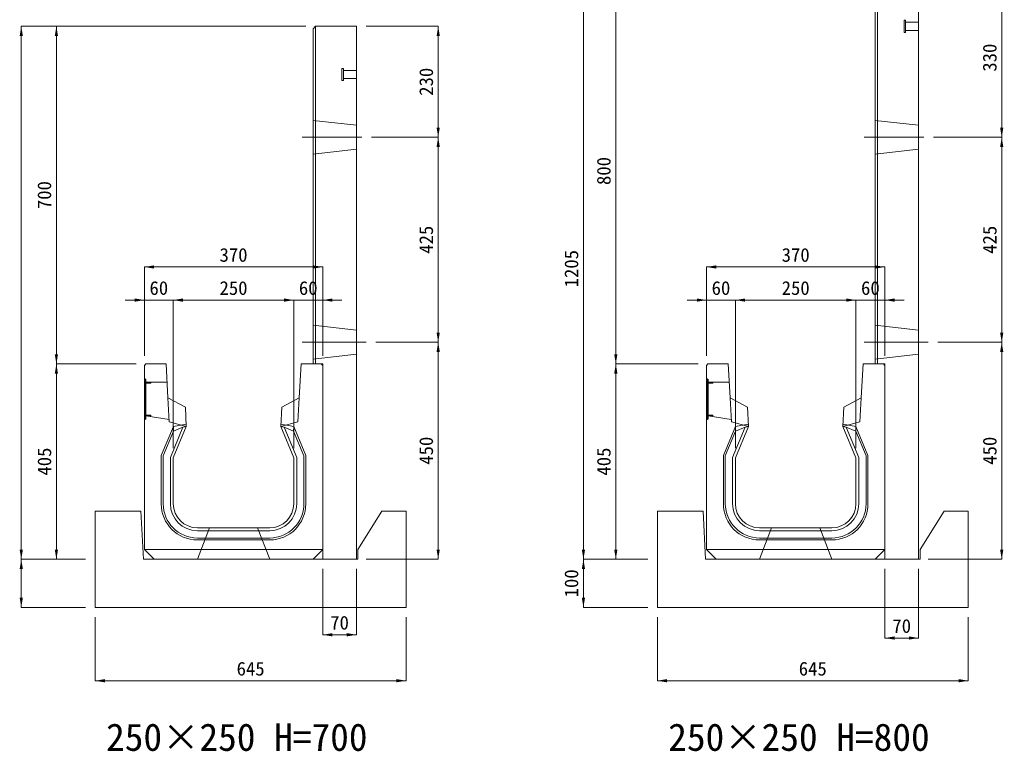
# Model space of a CAD drawing. Units: millimetres at full size; some dimension numbers follow another scale. Extents: x -7442 to 51876, y 9625 to 40052.
# Drawn here: x -2289 to -248, y 36158 to 37675 of the extents above; entities that cross this region are included whole.
import ezdxf
from ezdxf.enums import TextEntityAlignment as Align

# ---------------------------------------------------------------- set-up
doc = ezdxf.new("R2010")
doc.units = ezdxf.units.MM
doc.header["$LTSCALE"] = 16
for name, pattern in [('DASHED', [7.5, 6, -1.5]), ('USER1', [13.5, 7.5, -6]), ('USER2', [285.75, 190.5, -31.75, 31.75, -31.75])]:
    doc.linetypes.add(name, pattern=pattern)
doc.layers.add('0_2', color=7, linetype='Continuous')
for name, color, linetype, lineweight in [('HOLE', 7, 'DASHED', 9), ('KIJUN', 5, 'Continuous', 9), ('WWAY', 5, 'Continuous', 9), ('寸法線', 7, 'Continuous', 9), ('本体', 2, 'Continuous', 13), ('ｲﾝｻｰﾄ', 3, 'USER1', 9)]:
    doc.layers.add(name, color=color, linetype=linetype, lineweight=lineweight)
doc.styles.add('ＭＳ ゴシック', font='')
doc.styles.get('ＭＳ ゴシック').set_extended_font_data('MS Gothic')

# ---------------------------------------------------------------- blocks, each defined once
blk = doc.blocks.new('filled_arrow')
at = {"color": 0, "linetype": 'Continuous', "lineweight": -2}
blk.add_solid([(7.5, 1.25), (0, 0), (7.5, -1.25)], dxfattribs=at)

msp = doc.modelspace()

# ---------------------------------------------------------------- linework, layer by layer
at = {"layer": 'HOLE'}
for points in [[(-1895.59, 36621.12), (-1795.59, 36621.12), (-1770.59, 36556.12), (-1920.59, 36556.12)], [(-729.24, 36621.12), (-629.24, 36621.12), (-604.24, 36556.12), (-754.24, 36556.12)]]:
    msp.add_lwpolyline(points, close=True, dxfattribs=at)
at = {"layer": 'KIJUN'}
for p, q in [((-1970.47, 36831.59), (-1970.34, 36821.46)), ((-1950.58, 36829.92), (-1943.59, 36831.12)), ((-1740.59, 36829.92), (-1747.59, 36831.12)), ((-1720.71, 36831.59), (-1720.84, 36821.46)), ((-804.11, 36831.59), (-803.99, 36821.46)), ((-784.23, 36829.92), (-777.24, 36831.12)), ((-574.24, 36829.92), (-581.24, 36831.12)), ((-554.36, 36831.59), (-554.48, 36821.46)), ((-1995.59, 36671.12), (-1995.59, 36771.11)), ((-829.24, 36671.12), (-829.24, 36771.11)), ((-1920.59, 36621.12), (-1770.59, 36621.12)), ((-1770.59, 36615.12), (-1920.59, 36615.12)), ((-754.24, 36621.12), (-604.24, 36621.12)), ((-604.24, 36615.12), (-754.24, 36615.12)), ((-1920.59, 36600.12), (-1770.59, 36600.12)), ((-1770.59, 36596.12), (-1920.59, 36596.12)), ((-754.24, 36600.12), (-604.24, 36600.12)), ((-604.24, 36596.12), (-754.24, 36596.12))]:
    msp.add_line(p, q, dxfattribs=at)
at = {"layer": 'KIJUN', "color": 7, "lineweight": 13}
for p, q in [((-1770.59, 36621.12), (-1920.59, 36621.12)), ((-604.24, 36621.12), (-754.24, 36621.12))]:
    msp.add_line(p, q, dxfattribs=at)
at = {"layer": 'KIJUN', "color": 7}
for p, q in [((-1660.59, 36576.12), (-2030.59, 36576.12)), ((-494.24, 36576.12), (-864.24, 36576.12))]:
    msp.add_line(p, q, dxfattribs=at)
at = {"layer": 'KIJUN', "color": 7, "lineweight": 13}
for points in [[(-1945.59, 36871.12), (-1981.59, 36891.12), (-1985.59, 36961.12), (-2027.59, 36961.12), (-2030.59, 36958.12), (-2030.59, 36576.12), (-2010.59, 36556.12), (-1680.59, 36556.12), (-1660.59, 36576.12), (-1660.59, 36958.12), (-1663.59, 36961.12), (-1705.59, 36961.12), (-1709.59, 36891.12), (-1745.59, 36871.12), (-1747.59, 36831.12), (-1720.59, 36766.12), (-1720.59, 36671.12)], [(-779.24, 36871.12), (-815.24, 36891.12), (-819.24, 36961.12), (-861.24, 36961.12), (-864.24, 36958.12), (-864.24, 36576.12), (-844.24, 36556.12), (-514.24, 36556.12), (-494.24, 36576.12), (-494.24, 36958.12), (-497.24, 36961.12), (-539.24, 36961.12), (-543.24, 36891.12), (-579.24, 36871.12), (-581.24, 36831.12), (-554.24, 36766.12), (-554.24, 36671.12)], [(-1970.59, 36671.12), (-1970.59, 36766.12), (-1943.59, 36831.12), (-1945.59, 36871.12)], [(-804.24, 36671.12), (-804.24, 36766.12), (-777.24, 36831.12), (-779.24, 36871.12)]]:
    msp.add_lwpolyline(points, dxfattribs=at)
at = {"layer": 'KIJUN', "color": 7, "linetype": 'DASHED', "lineweight": 13}
for points in [[(-1943.59, 36831.12), (-1978.92, 36841.12), (-1981.59, 36891.12)], [(-1747.59, 36831.12), (-1712.25, 36841.12), (-1709.59, 36891.12)], [(-777.24, 36831.12), (-812.57, 36841.12), (-815.24, 36891.12)], [(-581.24, 36831.12), (-545.9, 36841.12), (-543.24, 36891.12)]]:
    msp.add_lwpolyline(points, dxfattribs=at)
at = {"layer": 'KIJUN'}
for points in [[(-1995.59, 36771.11), (-1970.47, 36831.59), (-1943.84, 36836.15), (-1943.59, 36831.12), (-1970.59, 36766.12), (-1970.59, 36671.12)], [(-1976.59, 36671.12), (-1976.59, 36767.32), (-1950.58, 36829.92), (-1970.34, 36821.46), (-1991.59, 36770.31), (-1991.59, 36671.12)], [(-1720.59, 36671.12), (-1720.59, 36766.12), (-1747.59, 36831.12), (-1747.34, 36836.15), (-1720.71, 36831.59), (-1695.59, 36771.11), (-1695.59, 36671.12)], [(-1699.59, 36671.12), (-1699.59, 36770.31), (-1720.84, 36821.46), (-1740.59, 36829.92), (-1714.59, 36767.32), (-1714.59, 36671.12)], [(-829.24, 36771.11), (-804.11, 36831.59), (-777.49, 36836.15), (-777.24, 36831.12), (-804.24, 36766.12), (-804.24, 36671.12)], [(-810.24, 36671.12), (-810.24, 36767.32), (-784.23, 36829.92), (-803.99, 36821.46), (-825.23, 36770.31), (-825.23, 36671.12)], [(-554.24, 36671.12), (-554.24, 36766.12), (-581.24, 36831.12), (-580.98, 36836.15), (-554.36, 36831.59), (-529.24, 36771.11), (-529.24, 36671.12)], [(-533.24, 36671.12), (-533.24, 36770.31), (-554.48, 36821.46), (-574.24, 36829.92), (-548.24, 36767.32), (-548.24, 36671.12)]]:
    msp.add_lwpolyline(points, dxfattribs=at)
for centre, radius, start, end in [((-1920.59, 36671.12), 75, 180, 270), ((-1920.59, 36671.12), 71, 180, 270), ((-1920.59, 36671.12), 56, 180, 270), ((-1920.59, 36671.12), 50, 180, 270), ((-1770.59, 36671.12), 71, 270, 0), ((-1770.59, 36671.12), 56, 270, 0), ((-1770.59, 36671.12), 50, 270, 0), ((-1770.59, 36671.12), 75, 270, 0), ((-754.24, 36671.12), 75, 180, 270), ((-754.24, 36671.12), 71, 180, 270), ((-754.24, 36671.12), 56, 180, 270), ((-754.24, 36671.12), 50, 180, 270), ((-604.24, 36671.12), 71, 270, 0), ((-604.24, 36671.12), 56, 270, 0), ((-604.24, 36671.12), 50, 270, 0), ((-604.24, 36671.12), 75, 270, 0)]:
    msp.add_arc(centre, radius, start, end, dxfattribs=at)
at = {"layer": 'KIJUN', "color": 7, "lineweight": 13}
for centre, start, end in [((-1920.59, 36671.12), 180, 270), ((-1770.59, 36671.12), 270, 0), ((-754.24, 36671.12), 180, 270), ((-604.24, 36671.12), 270, 0)]:
    msp.add_arc(centre, 50, start, end, dxfattribs=at)
at = {"layer": 'WWAY', "color": 7, "linetype": 'DASHED', "lineweight": 13}
for points in [[(-2030.59, 36931.12), (-2027.39, 36929.12), (-2027.39, 36847.12), (-2030.59, 36845.12)], [(-1983.42, 36923.12), (-2027.39, 36923.12), (-2027.39, 36929.12), (-2030.59, 36931.12)], [(-864.24, 36931.12), (-861.04, 36929.12), (-861.04, 36847.12), (-864.24, 36845.12)], [(-817.06, 36923.12), (-861.04, 36923.12), (-861.04, 36929.12), (-864.24, 36931.12)], [(-2030.59, 36845.12), (-2027.39, 36847.12), (-2027.39, 36853.12), (-1979.19, 36846.12)], [(-864.24, 36845.12), (-861.04, 36847.12), (-861.04, 36853.12), (-812.84, 36846.12)]]:
    msp.add_lwpolyline(points, dxfattribs=at)
at = {"layer": 'WWAY'}
for points in [[(-2029.39, 36928.12), (-2027.39, 36928.12), (-2027.39, 36848.12), (-2029.39, 36848.12)], [(-2027.39, 36923.12), (-2017.39, 36923.12), (-2017.39, 36921.12), (-2027.39, 36921.12)], [(-863.04, 36928.12), (-861.04, 36928.12), (-861.04, 36848.12), (-863.04, 36848.12)], [(-861.04, 36923.12), (-851.04, 36923.12), (-851.04, 36921.12), (-861.04, 36921.12)], [(-2027.39, 36855.12), (-2017.39, 36855.12), (-2017.39, 36853.12), (-2027.39, 36853.12)], [(-861.04, 36855.12), (-851.04, 36855.12), (-851.04, 36853.12), (-861.04, 36853.12)]]:
    msp.add_lwpolyline(points, close=True, dxfattribs=at)
at = {"layer": '寸法線'}
for p, q in [((-1119.61, 36556.12), (-1119.61, 37761.12)), ((-1052.46, 36961.12), (-1052.46, 37761.12)), ((-251.76, 37431.12), (-251.76, 37761.12)), ((-2285.97, 36556.12), (-2285.97, 37661.12)), ((-1695.59, 37661.12), (-2285.97, 37661.12)), ((-2213.15, 36961.12), (-2213.15, 37661.12)), ((-1695.59, 37661.12), (-2213.15, 37661.12)), ((-1570.59, 37661.12), (-1420.93, 37661.12)), ((-1420.93, 37431.12), (-1420.93, 37661.12)), ((-1559.49, 37431.12), (-1420.93, 37431.12)), ((-1559.49, 37431.12), (-1420.93, 37431.12)), ((-1420.93, 37006.12), (-1420.93, 37431.12)), ((-393.14, 37431.12), (-251.76, 37431.12)), ((-393.14, 37431.12), (-251.76, 37431.12)), ((-251.76, 37006.12), (-251.76, 37431.12)), ((-2030.59, 37162.13), (-1660.59, 37162.13)), ((-2030.59, 36978.12), (-2030.59, 37162.13)), ((-1660.59, 36978.12), (-1660.59, 37162.13)), ((-864.24, 37162.13), (-494.24, 37162.13)), ((-864.24, 36978.12), (-864.24, 37162.13)), ((-494.24, 36978.12), (-494.24, 37162.13)), ((-2070.59, 37093.46), (-1930.59, 37093.46)), ((-2030.59, 36978.12), (-2030.59, 37093.46)), ((-1970.59, 37093.46), (-1720.59, 37093.46)), ((-1970.59, 36786.12), (-1970.59, 37093.46)), ((-1970.59, 36786.12), (-1970.59, 37093.46)), ((-1760.59, 37093.46), (-1620.59, 37093.46)), ((-1720.59, 36786.12), (-1720.59, 37093.46)), ((-1720.59, 36786.12), (-1720.59, 37093.46)), ((-1660.59, 36978.12), (-1660.59, 37093.46)), ((-904.24, 37093.46), (-764.24, 37093.46)), ((-864.24, 36978.12), (-864.24, 37093.46)), ((-804.24, 37093.46), (-554.24, 37093.46)), ((-804.24, 36786.12), (-804.24, 37093.46)), ((-804.24, 36786.12), (-804.24, 37093.46)), ((-594.24, 37093.46), (-454.24, 37093.46)), ((-554.24, 36786.12), (-554.24, 37093.46)), ((-554.24, 36786.12), (-554.24, 37093.46)), ((-494.24, 36978.12), (-494.24, 37093.46)), ((-1550.59, 37006.12), (-1420.93, 37006.12)), ((-1550.59, 37006.12), (-1420.93, 37006.12)), ((-1420.93, 36556.12), (-1420.93, 37006.12)), ((-384.23, 37006.12), (-251.76, 37006.12)), ((-384.23, 37006.12), (-251.76, 37006.12)), ((-251.76, 36556.12), (-251.76, 37006.12)), ((-2213.15, 36556.12), (-2213.15, 36961.12)), ((-2047.59, 36961.12), (-2213.15, 36961.12)), ((-2047.59, 36961.12), (-2213.15, 36961.12)), ((-1052.46, 36556.12), (-1052.46, 36961.12)), ((-881.24, 36961.12), (-1052.46, 36961.12)), ((-881.24, 36961.12), (-1052.46, 36961.12)), ((-2152.59, 36556.12), (-2285.97, 36556.12)), ((-2285.97, 36456.12), (-2285.97, 36556.12)), ((-2152.59, 36556.12), (-2285.97, 36556.12)), ((-2152.59, 36556.12), (-2213.15, 36556.12)), ((-1570.59, 36556.12), (-1420.93, 36556.12)), ((-986.24, 36556.12), (-1119.61, 36556.12)), ((-1119.61, 36456.12), (-1119.61, 36556.12)), ((-986.24, 36556.12), (-1119.61, 36556.12)), ((-986.24, 36556.12), (-1052.46, 36556.12)), ((-404.23, 36556.12), (-251.76, 36556.12)), ((-1660.59, 36536.12), (-1660.59, 36399.51)), ((-1590.59, 36536.12), (-1590.59, 36399.51)), ((-494.24, 36536.12), (-494.24, 36392.72)), ((-424.23, 36536.12), (-424.23, 36392.72)), ((-2152.59, 36456.12), (-2285.97, 36456.12)), ((-986.24, 36456.12), (-1119.61, 36456.12)), ((-2132.59, 36436.12), (-2132.59, 36304.19)), ((-1487.59, 36436.12), (-1487.59, 36304.19)), ((-966.24, 36436.12), (-966.24, 36304.19)), ((-321.24, 36436.12), (-321.24, 36304.19)), ((-1660.59, 36399.51), (-1590.59, 36399.51)), ((-494.24, 36392.72), (-424.23, 36392.72)), ((-2132.59, 36304.19), (-1487.59, 36304.19)), ((-966.24, 36304.19), (-321.24, 36304.19))]:
    msp.add_line(p, q, dxfattribs=at)
at = {"layer": '寸法線', "linetype": 'USER2'}
for p, q in [((-1579.49, 37431.12), (-1703.53, 37431.12)), ((-413.14, 37431.12), (-537.17, 37431.12)), ((-1570.59, 37006.12), (-1703.53, 37006.12)), ((-404.23, 37006.12), (-537.17, 37006.12))]:
    msp.add_line(p, q, dxfattribs=at)
at = {"layer": '本体', "color": 4, "lineweight": 5}
for p, q in [((-509.24, 37761.12), (-509.24, 36961.12)), ((-1675.59, 37661.12), (-1675.59, 36961.12))]:
    msp.add_line(p, q, dxfattribs=at)
at = {"layer": '本体', "linetype": 'USER1', "lineweight": 9}
for p, q in [((-1680.59, 37466.12), (-1590.59, 37456.12)), ((-514.24, 37466.12), (-424.23, 37456.12)), ((-1680.59, 37396.12), (-1590.59, 37406.12)), ((-514.24, 37396.12), (-424.23, 37406.12)), ((-1680.59, 37041.12), (-1590.59, 37031.12)), ((-514.24, 37041.12), (-424.23, 37031.12)), ((-1680.59, 36971.12), (-1590.59, 36981.12)), ((-514.24, 36971.12), (-424.23, 36981.12))]:
    msp.add_line(p, q, dxfattribs=at)
at = {"layer": '本体'}
for p, q in [((-2132.59, 36656.12), (-2132.59, 36456.12)), ((-2037.59, 36656.12), (-2132.59, 36656.12)), ((-2032.59, 36556.12), (-2037.59, 36656.12)), ((-1537.59, 36656.12), (-1587.59, 36576.13)), ((-1487.59, 36656.12), (-1537.59, 36656.12)), ((-1487.59, 36656.12), (-1487.59, 36456.12)), ((-966.24, 36656.12), (-966.24, 36456.12)), ((-871.24, 36656.12), (-966.24, 36656.12)), ((-866.24, 36556.12), (-871.24, 36656.12)), ((-371.23, 36656.12), (-421.23, 36576.13)), ((-321.24, 36656.12), (-371.23, 36656.12)), ((-321.24, 36656.12), (-321.24, 36456.12)), ((-1587.59, 36576.13), (-1587.59, 36556.12)), ((-421.23, 36576.13), (-421.23, 36556.12)), ((-2032.59, 36556.12), (-1587.59, 36556.12)), ((-866.24, 36556.12), (-421.23, 36556.12)), ((-1487.59, 36456.12), (-2132.59, 36456.12)), ((-321.24, 36456.12), (-966.24, 36456.12))]:
    msp.add_line(p, q, dxfattribs=at)
for points in [[(-514.24, 37756.12), (-509.24, 37761.12), (-424.23, 37761.12), (-424.23, 36556.12), (-494.24, 36556.12), (-494.24, 36961.12), (-514.24, 36961.12)], [(-1660.59, 36556.12), (-1590.59, 36556.12), (-1590.59, 37661.12), (-1675.59, 37661.12), (-1680.59, 37656.12), (-1680.59, 36961.12), (-1660.59, 36961.12)]]:
    msp.add_lwpolyline(points, close=True, dxfattribs=at)
at = {"layer": 'ｲﾝｻｰﾄ'}
for p, q in [((-454.24, 37673.62), (-454.24, 37648.62)), ((-451.24, 37673.62), (-454.24, 37673.62)), ((-451.24, 37673.62), (-451.24, 37648.62)), ((-424.23, 37669.62), (-451.24, 37669.62)), ((-424.23, 37669.62), (-424.23, 37652.62)), ((-451.24, 37648.62), (-454.24, 37648.62)), ((-424.23, 37652.62), (-451.24, 37652.62)), ((-1620.59, 37573.62), (-1620.59, 37548.62)), ((-1617.59, 37573.62), (-1620.59, 37573.62)), ((-1617.59, 37573.62), (-1617.59, 37548.62)), ((-1590.59, 37569.62), (-1617.59, 37569.62)), ((-1590.59, 37552.62), (-1617.59, 37552.62)), ((-1590.59, 37569.62), (-1590.59, 37552.62)), ((-1617.59, 37548.62), (-1620.59, 37548.62))]:
    msp.add_line(p, q, dxfattribs=at)

# ---------------------------------------------------------------- block references
at = {"layer": '寸法線', "xscale": 2.67, "yscale": 2.67}
for p, rotation in [((-2285.97, 37661.12), 270), ((-2213.15, 37661.12), 270), ((-1420.93, 37661.12), 270), ((-1420.93, 37431.12), 90), ((-251.76, 37431.12), 90), ((-1420.93, 37431.12), 270), ((-251.76, 37431.12), 270), ((-1660.59, 37162.13), 180), ((-494.24, 37162.13), 180), ((-2030.59, 37093.46), 180), ((-1720.59, 37093.46), 180), ((-1720.59, 37093.46), 180), ((-864.24, 37093.46), 180), ((-554.24, 37093.46), 180), ((-554.24, 37093.46), 180), ((-1420.93, 37006.12), 90), ((-251.76, 37006.12), 90), ((-1420.93, 37006.12), 270), ((-251.76, 37006.12), 270), ((-2213.15, 36961.12), 90), ((-1052.46, 36961.12), 90), ((-2213.15, 36961.12), 270), ((-1052.46, 36961.12), 270), ((-2285.97, 36556.12), 90), ((-2213.15, 36556.12), 90), ((-1420.93, 36556.12), 90), ((-1119.61, 36556.12), 90), ((-1052.46, 36556.12), 90), ((-251.76, 36556.12), 90), ((-2285.97, 36556.12), 270), ((-1119.61, 36556.12), 270), ((-2285.97, 36456.12), 90), ((-1119.61, 36456.12), 90), ((-1590.59, 36399.51), 180), ((-424.23, 36392.72), 180), ((-1487.59, 36304.19), 180), ((-321.24, 36304.19), 180)]:
    msp.add_blockref('filled_arrow', p, dxfattribs=dict(at, rotation=rotation))
for p in [(-2030.59, 37162.13), (-864.24, 37162.13), (-1970.59, 37093.46), (-1970.59, 37093.46), (-1660.59, 37093.46), (-804.24, 37093.46), (-804.24, 37093.46), (-494.24, 37093.46), (-1660.59, 36399.51), (-494.24, 36392.72), (-2132.59, 36304.19), (-966.24, 36304.19)]:
    msp.add_blockref('filled_arrow', p, dxfattribs=at)

# ---------------------------------------------------------------- texts
at = {"layer": '0_2', "style": 'ＭＳ ゴシック'}
for s, p in [('250×250 H=700', (-2110.05, 36141.68)), ('250×250 H=800', (-943.69, 36141.68))]:
    msp.add_text(s, height=56.96, dxfattribs=at).set_placement(p, align=Align.BOTTOM_LEFT)
at = {"layer": '寸法線', "style": 'ＭＳ ゴシック'}
for s, p in [('330', (-276.76, 37596.12)), ('230', (-1445.93, 37546.12)), ('800', (-1077.46, 37361.12)), ('700', (-2238.15, 37311.12)), ('425', (-1445.93, 37218.62)), ('425', (-276.76, 37218.62)), ('1205', (-1144.61, 37158.62)), ('450', (-1445.93, 36781.12)), ('450', (-276.76, 36781.12)), ('405', (-2238.15, 36758.62)), ('405', (-1077.46, 36758.62)), ('100', (-1144.61, 36506.12))]:
    msp.add_text(s, height=28.48, rotation=90, dxfattribs=at).set_placement(p, align=Align.MIDDLE_CENTER)
for s, p in [('370', (-1845.59, 37187.13)), ('370', (-679.24, 37187.13)), ('60', (-2000.59, 37118.46)), ('250', (-1845.59, 37118.46)), ('60', (-1690.59, 37118.46)), ('60', (-834.24, 37118.46)), ('250', (-679.24, 37118.46)), ('60', (-524.24, 37118.46)), ('70', (-1625.59, 36424.51)), ('70', (-459.24, 36417.72)), ('645', (-1810.09, 36329.19)), ('645', (-643.74, 36329.19))]:
    msp.add_text(s, height=28.48, dxfattribs=at).set_placement(p, align=Align.MIDDLE_CENTER)

doc.saveas('drawing.dxf')
